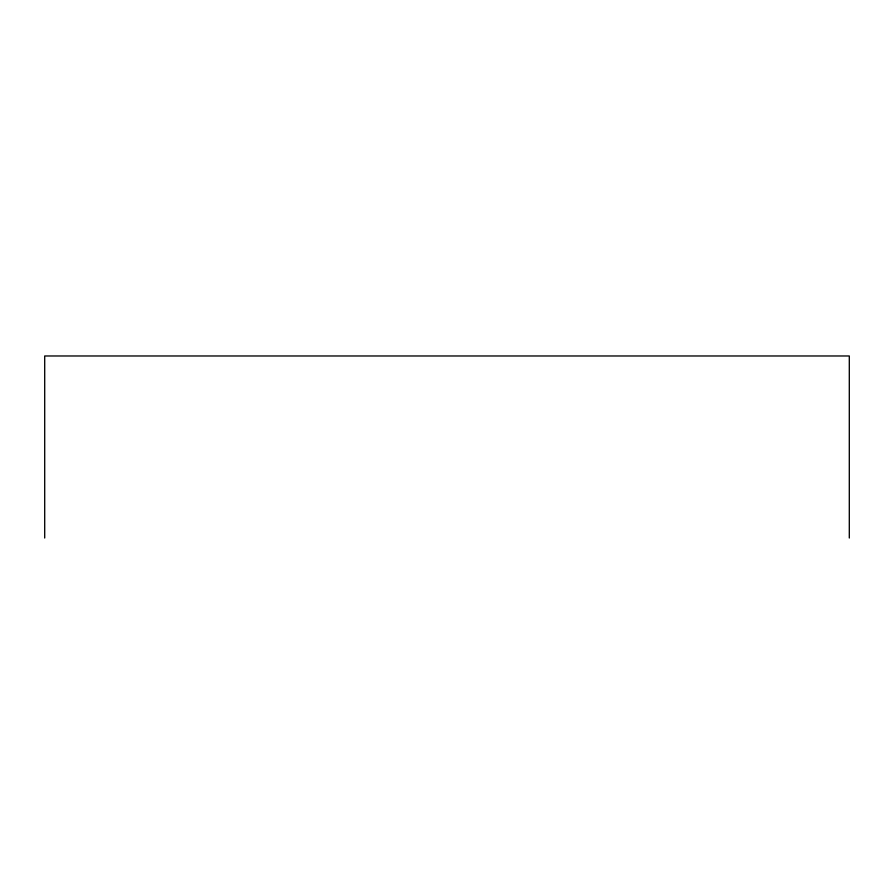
<?xml version="1.0" encoding="UTF-8"?>
<svg xmlns="http://www.w3.org/2000/svg" width="894" height="894" viewBox="0 0 894 894"><rect width="100%" height="100%" fill="white"/><g stroke="black" fill="none" stroke-linecap="round" stroke-linejoin="round"><path stroke-width="1.34" d="M849.3 538.02L849.3 355.98L44.7 355.98L44.7 538.02"/></g></svg>
